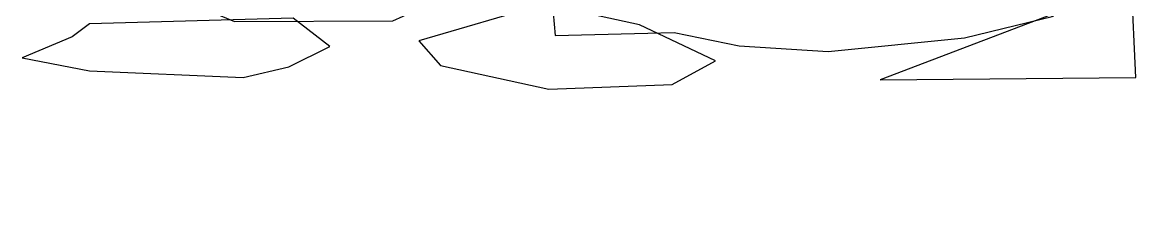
# Model space of a CAD drawing. Header units: metres. Extents: x 57 to 306, y -24 to 18.
import ezdxf

# ---------------------------------------------------------------- set-up
doc = ezdxf.new("R2010")
doc.units = ezdxf.units.M
doc.layers.add('デフォルト', color=7, linetype='Continuous')

msp = doc.modelspace()

# ---------------------------------------------------------------- linework, layer by layer
at = {"layer": 'デフォルト', "extrusion": (4.475252351743438e-17, 0.9616696200478657, -0.2742107617818703)}
msp.add_lwpolyline([(-85.26555315158498, 96.7299491647954), (-104.5937736809388, 67.25441285753081), (-139.8677761470095, 67.73761837076464), (-160.645613216065, 102.0452098103677), (-162.0952297557665, 125.7222799588261), (-121.0227611308896, 131.5207461176323), (-88.16478623098807, 121.3734303397216)], close=True, dxfattribs=at)
at = {"layer": 'デフォルト', "extrusion": (-8.56387111069519e-18, 0.9726228489964875, -0.23238931474996)}
msp.add_lwpolyline([(-202.6844928674096, 68.94555310774464), (-217.1806582644249, 55.89900425043079), (-236.9920843070126, 50.58374360485848), (-267.4340316407449, 63.63029246217235), (-287.2454576833326, 84.40812953122767), (-260.1859489422372, 104.2195555738153), (-225.8783575026341, 112.4340492987908), (-184.8058888777572, 102.28673352088), (-175.6249841263141, 87.79056812386459), (-176.108189639548, 66.04632002834157)], close=True, dxfattribs=at)
at = {"layer": 'デフォルト', "extrusion": (-4.146926531005624e-17, 0.9270968143061916, -0.3748219536037223)}
msp.add_lwpolyline([(-248.5890166246249, 14.52096709846298), (-305.6072671862187, 15.9705836381645), (-304.640856159751, 71.53921766005676)], close=True, dxfattribs=at)
at = {"layer": 'デフォルト', "extrusion": (-3.417160872447888e-17, 0.9003298235107032, -0.4352082362469559)}
msp.add_lwpolyline([(-150.4982974381542, 19.84910798442892), (-174.6585730998464, 7.768970153582787), (-202.2012873541757, 10.184997719752), (-211.8653976188527, 22.26513555059818), (-194.953204655668, 40.62694505348429), (-173.6921620733787, 51.2574663446289), (-145.6662423058157, 32.41245132850895)], close=True, dxfattribs=at)
at = {"layer": 'デフォルト', "extrusion": (-3.043932582331118e-17, 0.9270968143061916, -0.3748219536037222)}
msp.add_lwpolyline([(-57.23963338402195, 27.56751595577679), (-72.21900429427122, 19.83622774403528), (-106.5265957338742, 15.97058363816451), (-116.673911511785, 22.25225531020448), (-125.8548162632281, 34.33239314105068), (-117.6403225382527, 51.24458610423526), (-72.21900429427122, 47.86214751159832), (-68.35336018840042, 40.13085929985681)], close=True, dxfattribs=at)

doc.saveas('drawing.dxf')
